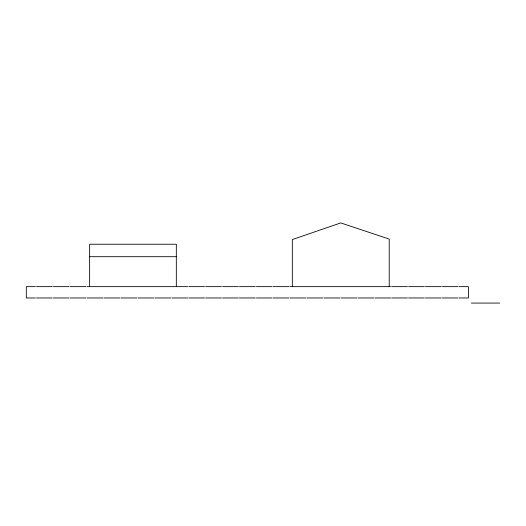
<?xml version="1.0" encoding="UTF-8"?>
<svg xmlns="http://www.w3.org/2000/svg" width="526" height="526" viewBox="0 0 526 526"><rect width="100%" height="100%" fill="white"/><g stroke="black" fill="none" stroke-linecap="round" stroke-linejoin="round"><path stroke-width="0.79" d="M89.637 256.695L176.328 256.695M35.426 286.644L26.3 286.644L26.3 297.972L35.426 297.972M36.445 286.644L52.344 286.644M53.363 286.644L69.254 286.644M70.274 286.644L86.165 286.644M87.184 286.644L187.644 286.644M188.67 286.644L204.561 286.644M205.581 286.644L221.472 286.644M222.491 286.644L238.383 286.644M239.409 286.644L255.301 286.644M256.32 286.644L272.212 286.644M273.231 286.644L289.122 286.644M290.148 286.644L390.608 286.644M391.627 286.644L407.518 286.644M408.538 286.644L424.429 286.644M425.455 286.644L441.347 286.644M442.366 286.644L458.258 286.644M459.277 286.644L468.403 286.644L468.403 297.972L459.277 297.972M36.445 297.972L52.344 297.972M53.363 297.972L69.254 297.972M70.274 297.972L86.165 297.972M87.184 297.972L103.083 297.972M104.102 297.972L119.994 297.972M121.013 297.972L136.905 297.972M137.93 297.972L153.822 297.972M154.841 297.972L170.733 297.972M171.752 297.972L187.644 297.972M188.67 297.972L204.561 297.972M205.581 297.972L221.472 297.972M222.491 297.972L238.383 297.972M239.409 297.972L255.301 297.972M256.32 297.972L272.212 297.972M273.231 297.972L289.122 297.972M290.148 297.972L306.04 297.972M307.059 297.972L322.951 297.972M323.97 297.972L339.868 297.972M340.887 297.972L356.779 297.972M357.798 297.972L373.69 297.972M374.709 297.972L390.608 297.972M391.627 297.972L407.518 297.972M408.538 297.972L424.429 297.972M425.455 297.972L441.347 297.972M442.366 297.972L458.258 297.972M471.368 303.075L499.7 303.075M389.214 286.631L389.214 239.074L340.769 222.925L292.325 239.554L292.325 286.631M176.328 286.631L176.328 244.228L89.637 244.228L89.637 286.631"/></g></svg>
